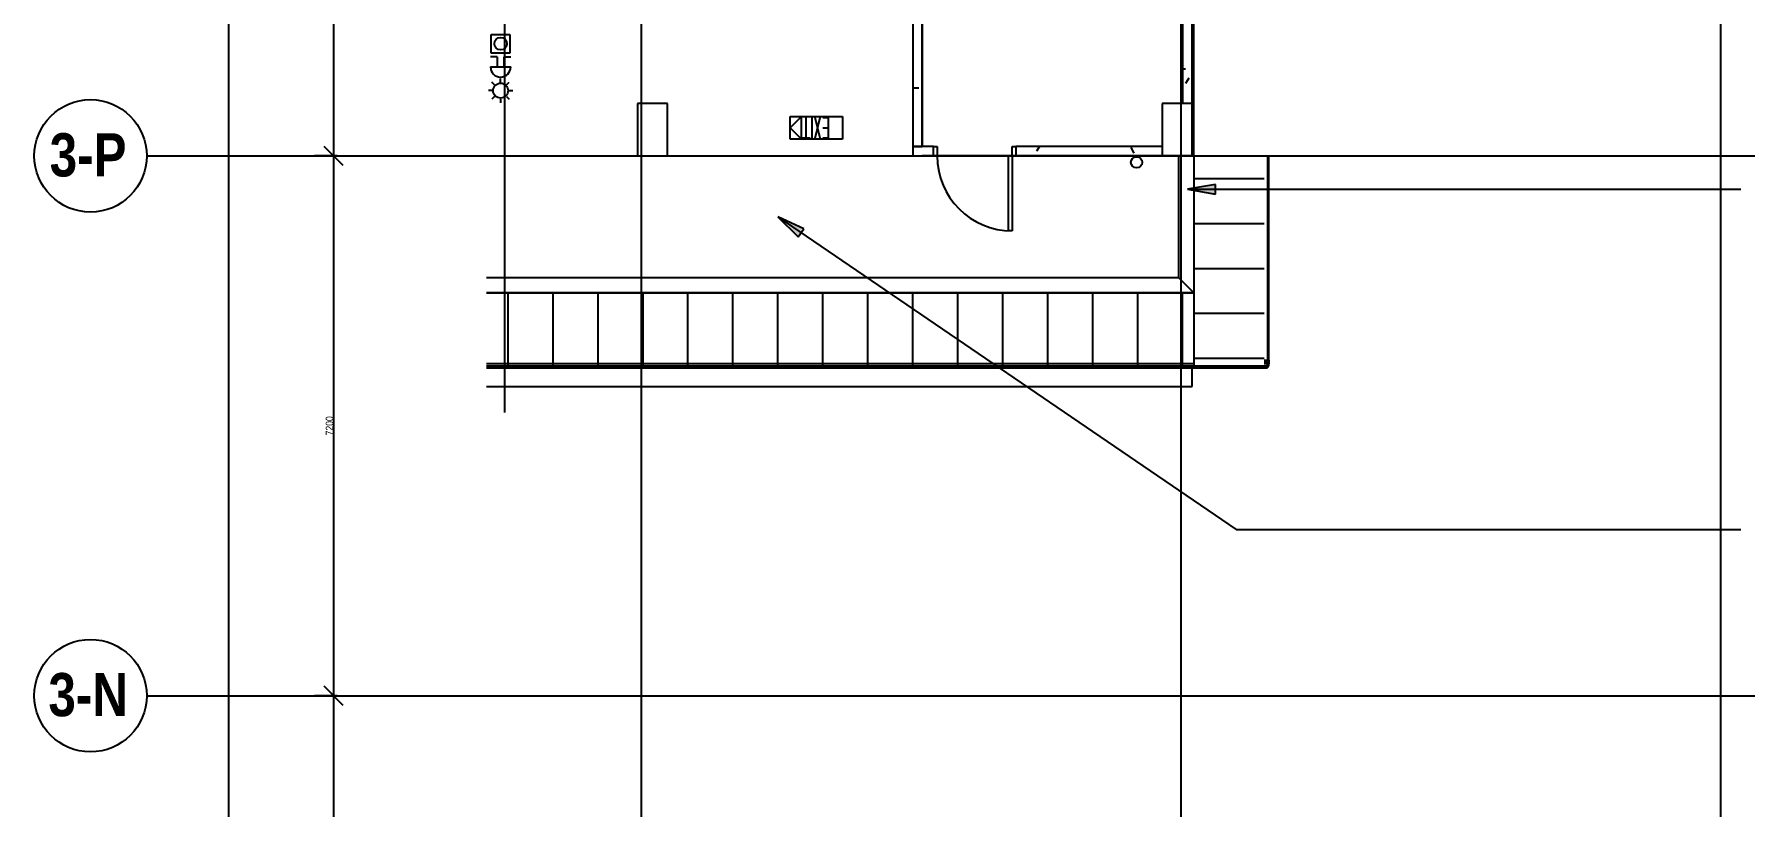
# Model space of a CAD drawing. Header units: millimetres. Extents: x -145636 to 131102, y -135903 to -7470.
# Drawn here: x 12322 to 35145, y -36680 to -26375 of the extents above; entities that cross this region are included whole.
import ezdxf

# ---------------------------------------------------------------- set-up
doc = ezdxf.new("R2010")
doc.units = ezdxf.units.MM
doc.layers.add('M_ARCHI', color=8, linetype='Continuous')
doc.styles.add('Arial Narrow', font='ARIALN.TTF', dxfattribs={"height": 100})
doc.styles.add('Arial Narrow_B', font='ARIALNB.TTF', dxfattribs={"height": 150})

# ---------------------------------------------------------------- blocks, each defined once
blk = doc.blocks.new('RF Archi 21.10.2024')
at = {"layer": 'M_ARCHI'}
for points in [[(-138698, -44849), (-138323, -44915), (-138323, -44783)], [(-144164, -45218), (-143891, -45484), (-143817, -45375)]]:
    blk.add_hatch(color=8, dxfattribs=at).paths.add_polyline_path(points)
at = {"layer": 'M_ARCHI', "color": 8}
for p, q in [((-145986, -25375), (-145986, -138101)), ((-138786, -25375), (-138786, -138101)), ((-131586, -25375), (-131586, -138101)), ((-151492, -32153), (-151492, -135853)), ((-150092, -38153), (-150092, -44653)), ((-147806, -47826), (-147806, -40753)), ((-142236, -44278), (-142236, -41228)), ((-142236, -44278), (-142236, -41228)), ((-142236, -41253), (-142236, -44278)), ((-138636, -44403), (-138636, -41228)), ((-138636, -43803), (-138636, -41253)), ((-138611, -44403), (-138611, -41228)), ((-142361, -41328), (-142361, -44278)), ((-142236, -44278), (-142236, -41353)), ((-138761, -41353), (-138761, -43703)), ((-147986, -43032), (-147986, -42782)), ((-147986, -42782), (-147736, -42782)), ((-147736, -42782), (-147736, -43032)), ((-147906, -43082), (-147996, -43082)), ((-147736, -43032), (-147986, -43032)), ((-147906, -43082), (-147906, -43217)), ((-147816, -43082), (-147726, -43082)), ((-147816, -43082), (-147816, -43217)), ((-147996, -43217), (-147726, -43217)), ((-147974, -43532), (-148024, -43532)), ((-147941, -43453), (-147976, -43418)), ((-147861, -43420), (-147861, -43370)), ((-147782, -43453), (-147746, -43418)), ((-147749, -43532), (-147699, -43532)), ((-147941, -43612), (-147976, -43647)), ((-147861, -43645), (-147861, -43695)), ((-147782, -43612), (-147746, -43647)), ((-145636, -43703), (-146036, -43703)), ((-146036, -43703), (-146036, -44403)), ((-145636, -44403), (-145636, -43703)), ((-138636, -43703), (-139036, -43703)), ((-139036, -43703), (-139036, -44403)), ((-138636, -44403), (-138636, -43703)), ((-138636, -44403), (-138636, -43803)), ((-143848, -43878), (-143998, -44028)), ((-143998, -44178), (-143998, -43878)), ((-143998, -43878), (-143298, -43878)), ((-143998, -44028), (-143848, -44178)), ((-143848, -44178), (-143848, -43878)), ((-143783, -44163), (-143783, -43891)), ((-143703, -44166), (-143703, -43891)), ((-143599, -44166), (-143662, -43891)), ((-143662, -44166), (-143599, -43891)), ((-143484, -43896), (-143564, -43896)), ((-143564, -44028), (-143484, -44028)), ((-143484, -44163), (-143484, -43896)), ((-143298, -43878), (-143298, -44178)), ((-150092, -44153), (-150092, -51853)), ((-143298, -44178), (-143998, -44178)), ((-143833, -44163), (-143733, -44163)), ((-143564, -44163), (-143484, -44163)), ((-152583, -44403), (-121725, -44403)), ((-150040, -44403), (-150342, -44403)), ((-150040, -44403), (-150342, -44403)), ((-146036, -44403), (-145636, -44403)), ((-142086, -44278), (-142361, -44278)), ((-142361, -44278), (-142361, -44403)), ((-142361, -44278), (-142236, -44278)), ((-142361, -44403), (-142086, -44403)), ((-142236, -44403), (-138636, -44403)), ((-138636, -44403), (-142236, -44403)), ((-138636, -44403), (-142236, -44403)), ((-142086, -44403), (-142086, -44278)), ((-142086, -44278), (-142036, -44278)), ((-142086, -44403), (-142086, -44278)), ((-142036, -44403), (-142086, -44403)), ((-142036, -44278), (-142036, -44403)), ((-141086, -44403), (-141036, -44403)), ((-141086, -45403), (-141086, -44403)), ((-141036, -44278), (-140986, -44278)), ((-141036, -44403), (-141036, -44278)), ((-141036, -44403), (-141036, -45403)), ((-140986, -44403), (-141036, -44403)), ((-139036, -44278), (-140986, -44278)), ((-140986, -44278), (-140986, -44403)), ((-140986, -44278), (-140986, -44403)), ((-140986, -44403), (-138761, -44403)), ((-139036, -44403), (-138636, -44403)), ((-138811, -44403), (-138611, -44403)), ((-138811, -46028), (-138811, -44403)), ((-138761, -44403), (-138611, -44403)), ((-138611, -44403), (-137631, -44403)), ((-138611, -44403), (-138611, -47208)), ((-138611, -44403), (-138611, -46228)), ((-137680, -44403), (-137630, -44403)), ((-137631, -44403), (-137611, -44403)), ((-137630, -44403), (-137630, -47158)), ((-137611, -47208), (-137611, -44403)), ((-138323, -44783), (-138698, -44849)), ((-138698, -44849), (-138323, -44915)), ((-138698, -44849), (-131314, -44849)), ((-138323, -44915), (-138323, -44783)), ((-144164, -45218), (-143891, -45484)), ((-143817, -45375), (-144164, -45218)), ((-144164, -45218), (-138047, -49388)), ((-143891, -45484), (-143817, -45375)), ((-141036, -45403), (-141086, -45403)), ((-138811, -46028), (-148051, -46028)), ((-138811, -46028), (-138611, -46228)), ((-138611, -46228), (-138811, -46028)), ((-138611, -46228), (-148051, -46228)), ((-148051, -46228), (-138611, -46228)), ((-138611, -46228), (-138611, -47167)), ((-138611, -47178), (-148051, -47178)), ((-148051, -47208), (-138611, -47208)), ((-137627, -47208), (-148051, -47208)), ((-148051, -47228), (-137627, -47228)), ((-138636, -47478), (-138636, -47228)), ((-138611, -47178), (-138611, -47208)), ((-137631, -47208), (-138611, -47208)), ((-137672, -47128), (-137611, -47128)), ((-137630, -47158), (-137672, -47158)), ((-137611, -47178), (-137672, -47178)), ((-137631, -47208), (-137631, -47178)), ((-137631, -47178), (-137631, -47208)), ((-137611, -47208), (-137631, -47208)), ((-137627, -47208), (-137627, -47228)), ((-137611, -47128), (-137611, -47178)), ((-148051, -47478), (-138636, -47478)), ((-138047, -49388), (-131314, -49388)), ((-150092, -51353), (-150092, -59053)), ((-152583, -51603), (-121725, -51603)), ((-150040, -51603), (-150342, -51603)), ((-150040, -51603), (-150342, -51603))]:
    blk.add_line(p, q, dxfattribs=at)
at = {"layer": 'M_ARCHI', "color": 8, "linetype": 'Continuous'}
for p, q in [((-138761, -43243), (-138723, -43243)), ((-142361, -43497), (-142279, -43497)), ((-138679, -43365), (-138721, -43437)), ((-140673, -44278), (-140709, -44342)), ((-139793, -44278), (-139795, -44283)), ((-139407, -44366), (-139449, -44293)), ((-138611, -44703), (-137672, -44703)), ((-138611, -45303), (-137672, -45303)), ((-138611, -45903), (-137672, -45903)), ((-147761, -47167), (-147761, -46228)), ((-147161, -47167), (-147161, -46228)), ((-146561, -47167), (-146561, -46228)), ((-145961, -47167), (-145961, -46228)), ((-145361, -47167), (-145361, -46228)), ((-144761, -47167), (-144761, -46228)), ((-144161, -47167), (-144161, -46228)), ((-143561, -47167), (-143561, -46228)), ((-142961, -47167), (-142961, -46228)), ((-142361, -47167), (-142361, -46228)), ((-141761, -47167), (-141761, -46228)), ((-141161, -47167), (-141161, -46228)), ((-140561, -47167), (-140561, -46228)), ((-139961, -47167), (-139961, -46228)), ((-139361, -47167), (-139361, -46228)), ((-138761, -47167), (-138761, -46228)), ((-138611, -46503), (-137672, -46503)), ((-147761, -47208), (-147761, -47178)), ((-147161, -47208), (-147161, -47178)), ((-146561, -47208), (-146561, -47178)), ((-145961, -47208), (-145961, -47178)), ((-145361, -47208), (-145361, -47178)), ((-144761, -47208), (-144761, -47178)), ((-144161, -47208), (-144161, -47178)), ((-143561, -47208), (-143561, -47178)), ((-142961, -47208), (-142961, -47178)), ((-142361, -47208), (-142361, -47178)), ((-141761, -47208), (-141761, -47178)), ((-141161, -47208), (-141161, -47178)), ((-140561, -47208), (-140561, -47178)), ((-139961, -47208), (-139961, -47178)), ((-139361, -47208), (-139361, -47178)), ((-138761, -47208), (-138761, -47178)), ((-138611, -47103), (-137672, -47103))]:
    blk.add_line(p, q, dxfattribs=at)
at = {"layer": 'M_ARCHI', "color": 8, "linetype": 'ByBlock', "lineweight": -2}
for p, q in [((-150217, -44278), (-149967, -44528)), ((-149967, -44528), (-150217, -44278)), ((-150217, -51478), (-149967, -51728)), ((-149967, -51728), (-150217, -51478))]:
    blk.add_line(p, q, dxfattribs=at)
at = {"layer": 'M_ARCHI', "color": 8}
for centre, radius in [((-147861, -42907), 83.3), ((-147861, -43532), 100), ((-153333, -44403), 750), ((-139376, -44489), 75), ((-153333, -51603), 750)]:
    blk.add_circle(centre, radius, dxfattribs=at)
for centre, radius, end in [((-147861, -43217), 135, 0), ((-141036, -44403), 1000, 270)]:
    blk.add_arc(centre, radius, 180, end, dxfattribs=at)
at = {"layer": 'M_ARCHI', "color": 8, "linetype": 'Continuous', "style": 'Arial Narrow_B'}
for s, p in [('3-P', (-153877, -44676)), ('3-N', (-153894, -51876))]:
    blk.add_text(s, height=575, dxfattribs=at).set_placement(p)
at = {"layer": 'M_ARCHI', "color": 8, "linetype": 'Continuous', "style": 'Arial Narrow'}
blk.add_text('7200', height=100, rotation=90, dxfattribs=at).set_placement((-150094, -48131))

msp = doc.modelspace()

# ---------------------------------------------------------------- block references
at = {"layer": 'M_ARCHI', "color": 8, "linetype": 'Continuous'}
msp.add_blockref('RF Archi 21.10.2024', (166406, 16405), dxfattribs=at)

doc.saveas('drawing.dxf')
